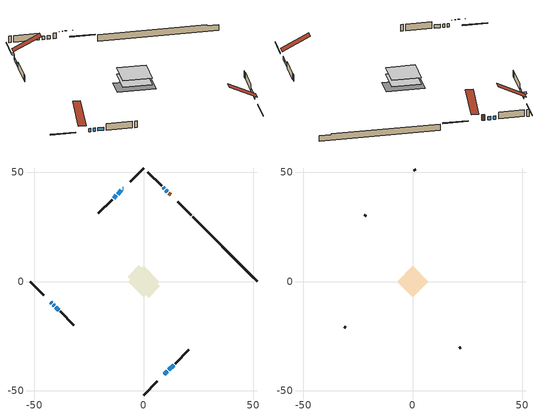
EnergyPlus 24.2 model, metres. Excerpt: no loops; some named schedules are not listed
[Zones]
conditioned space
 floor adiabatic (AdiabaticFloorConstruction): -7.19,0 0,7.19 7.19,0 0,-7.19 z0.68
 floor foundation (Slab1 construction): -7.38,2.18 -2.18,7.38 7.38,-2.18 2.18,-7.38 z-1.73
 wall outside (RimJoist1 construction): 0,-51.88 6.23,-45.65 / -51.88,0 -45.65,-6.23 / 0,51.88 -6.23,45.65 / 21.7,30.18 15.47,36.41 z0.68:0.98
 wall outside (AdiabaticWallConstruction 1): 12.26,39.63 11.46,40.43 z0.68:2.71
 wall outside (AdiabaticWallConstruction): -9.44,42.44 -9.57,42.31 z0.68:2.28; 10.8,41.08 10.08,41.8 / -42.44,-9.44 -42.02,-9.87 / -41.36,-10.52 -40.87,-11.01 / -10.23,41.66 -11.91,39.97 / -12.57,39.32 -13.82,38.06 / -40.22,-11.67 -38.83,-13.06 / 9.44,-42.44 10.84,-41.05 / 11.49,-40.39 13.7,-38.18 / 9.43,42.46 8.8,43.08 z0.68:1.9
 wall outside (Wall1 construction): 14.36,-37.53 20.62,-31.27 / -38.17,-13.71 -31.91,-19.97 / -14.48,37.4 -20.74,31.14 / 8.15,43.74 1.88,50 z0.68:3.12
 wall foundation (FoundationWall1 construction): 22.36,29.53,-1.73 22.36,29.53,0.68 48.93,2.95,0.68 48.93,2.95,0.31 51.88,0,0.31 51.88,0,-1.73
 window (WindowConstruction 7): -9.44,42.44 -9.57,42.32 z0.68:2.28
 window (WindowConstruction 6): 10.8,41.08 10.09,41.8 z0.68:1.9
 window (WindowConstruction 8): -42.44,-9.44 -42.02,-9.87 z0.68:1.9
 window (WindowConstruction 9): -41.36,-10.52 -40.88,-11.01 z0.68:1.9
 window (WindowConstruction): -10.23,41.66 -11.91,39.97 z0.68:1.9
 window (WindowConstruction 1): -12.57,39.32 -13.82,38.06 z0.68:1.9
 window (WindowConstruction 2): -40.22,-11.67 -38.83,-13.06 z0.68:1.9
 window (WindowConstruction 3): 9.44,-42.44 10.83,-41.05 z0.68:1.9
 window (WindowConstruction 4): 11.49,-40.39 13.7,-38.18 z0.68:1.9
 window (WindowConstruction 5): 9.43,42.46 8.8,43.08 z0.68:1.9
 door (Door): 12.26,39.63 11.46,40.43 z0.68:2.71
 ceiling adiabatic (AdiabaticFloorConstruction): 0,-7.19 7.19,0 0,7.19 -7.19,0 z0.68
attic - vented
 floor to conditioned space (Floor1 construction Reversed): -7.19,0 0,7.19 7.19,0 0,-7.19 z3.12
 wall outside (Wall2 construction): 21.28,-30.61 21.84,-30.04 / -31.25,-20.63 -30.68,-21.2 / -21.4,30.49 -21.97,29.92 / 1.23,50.66 0.66,51.23 z0.68:3.12
 roof outside (Roof1 construction): 8.79,-43.1,3.12 1.99,-36.3,7.93 0.09,-38.2,7.93 6.89,-45,3.12; -43.1,-8.79,3.12 -36.3,-1.99,7.93 -38.2,-0.09,7.93 -45,-6.89,3.12; -8.79,43.1,3.12 -1.99,36.3,7.93 -0.09,38.2,7.93 -6.89,45,3.12; 12.91,38.97,3.12 6.11,32.17,7.93 8.01,30.27,7.93 14.81,37.07,3.12
shading: -10,41.88 -9.01,42.87 -9.66,43.52 -10.64,42.53 z2.89
[Building]
Building 1: Terrain=Suburbs
[Site:Location]
Quebec Intl AP_QC: Latitude {deg}=46.8; Longitude {deg}=-71.38; Time Zone {hr}=-5; Elevation {m}=74; Keep Site Location Information=Yes
[Site:GroundTemperature:Shallow]
0.0108218, -2.24938, -2.43038, -1.3578, 2.94801, 7.23376, 10.9493, 13.303, 13.5029, 11.5886, 7.96783, 3.81355
[Site:WaterMainsTemperature]
Calculation Method=Schedule; Temperature Schedule=mains temperature schedule
[Material] Roughness=Rough; Thermal Absorptance=0.9
Name | Thickness {m} | Conductivity {W/m-K} | Density {kg/m3} | Specific Heat {J/kg-K} | Solar Absorptance | Visible Absorptance
asphalt or fiberglass shingles | 0.00635 | 0.162714 | 1121.4 | 1465.45 | 0.4 | 0.4
ceiling loosefill ins | 0.254 | 0.0480833 | 16.02 | 1046.75 | 0.7 | 0.7
ceiling stud and cavity | 0.1397 | 0.0919318 | 65.682 | 1177.47 | 0.7 | 0.7
concrete 4.0 in. | 0.1016 | 1.803125 | 2242.8 | 837.4 | 0.7 | 0.7
concrete 8.0 in. | 0.2032 | 1.803125 | 2242.8 | 837.4 | 0.7 | 0.7
door material | 0.04445 | 0.053851 | 512.64 | 1214.23 | 0.7 | 0.7
exterior vertical ins | 0.0427865 | 0.029427 | 32.04 | 1214.23 | 0.7 | 0.7
floor covering | 0.0127 | 0.0433444 | 54.468 | 1339.84 | 0.6 | 0.6
floor rigid ins; wall rigid ins 1 | 0.512978 | 0.029427 | 32.04 | 1214.23 | 0.7 | 0.7
floor stud and cavity | 0.1397 | 1.75129 | 37.0049 | 1207.88 | 0.7 | 0.7
furniture material conditioned space 1 | 0.1524 | 0.115458 | 640.8 | 1214.23 | 0.6 | 0.6
gypsum board | 0.0127 | 0.160291 | 801 | 837.4 | 0.6 | 0.6
gypsum board 1 | 0.0127 | 0.160291 | 801 | 837.4 | 0.7 | 0.7
osb sheathing 0.5 in. | 0.0127 | 0.115458 | 512.64 | 1214.23 | 0.7 | 0.7
osb sheathing 0.75 in. | 0.01905 | 0.115458 | 512.64 | 1214.23 | 0.7 | 0.7
osb sheathing 2.0 in. | 0.0508 | 0.115458 | 512.64 | 1214.23 | 0.7 | 0.7
rim joist rigid ins; wall rigid ins | 0.051816 | 0.029427 | 32.04 | 1214.23 | 0.7 | 0.7
rim joist stud and cavity | 0.0508 | 0.0292424 | 125.044 | 1163.47 | 0.6 | 0.6
wall stud and cavity | 0.1397 | 0.0937807 | 139.0536 | 1170.24 | 0.7 | 0.7
wall stud and cavity 1 | 0.0889 | 6.1454 | 50.32683 | 1063.81 | 0.6 | 0.6
wall stud and cavity 2 | 0.0889 | 0.380278 | 52.3479 | 1209.89 | 0.7 | 0.7
wall stud and cavity 3 | 0.0889 | 0.391764 | 83.0341 | 1211.67 | 0.7 | 0.7
wood siding | 0.0254 | 0.102417 | 544.68 | 1172.36 | 0.4 | 0.4
wood siding 1 | 0.00254 | 0.102417 | 544.68 | 1172.36 | 0.4 | 0.4
wood siding 2; wood siding 3; wood siding 4 | 0.0254 | 0.102417 | 544.68 | 1172.36 | 0.7 | 0.7
[WindowMaterial:SimpleGlazingSystem]
Name | U-Factor {W/m2-K} | Solar Heat Gain Coefficient
WindowMaterial | 2.12698 | 0.54
WindowMaterial 1 | 2.16559 | 0.53
WindowMaterial 2 | 2.30186 | 0.48
WindowMaterial 3 | 2.27006 | 0.5
WindowMaterial 4 | 2.28369 | 0.49
WindowMaterial 5 | 2.26155 | 0.5
WindowMaterial 6 | 2.76064 | 0.35
WindowMaterial 7 | 3.02013 | 0.49
WindowMaterial 8 | 3.01161 | 0.51
[Construction]
AdiabaticFloorConstruction: floor stud and cavity, floor rigid ins, osb sheathing 0.75 in., floor covering
AdiabaticWallConstruction: wood siding 3, wall rigid ins 1, wall stud and cavity 2, gypsum board
AdiabaticWallConstruction 1: wood siding 4, wall rigid ins 1, wall stud and cavity 2, gypsum board
Door: door material
Floor1 construction Reversed: gypsum board, ceiling stud and cavity, ceiling loosefill ins
FoundationWall1 construction: concrete 8.0 in., gypsum board 1
furniture construction conditioned space 1: furniture material conditioned space 1
PartitionWallConstruction: gypsum board, wall stud and cavity 3, gypsum board
RimJoist1 construction: wood siding 2, rim joist rigid ins, osb sheathing 2.0 in., rim joist stud and cavity
Roof1 construction: asphalt or fiberglass shingles
Slab1 construction: concrete 4.0 in.
Wall1 construction: wood siding, wall rigid ins, osb sheathing 0.5 in., wall stud and cavity, gypsum board
Wall2 construction: wood siding 1, wall stud and cavity 1
WindowConstruction: WindowMaterial
WindowConstruction 1: WindowMaterial 1
WindowConstruction 2; WindowConstruction 3: WindowMaterial 2
WindowConstruction 4: WindowMaterial 3
WindowConstruction 5: WindowMaterial 4
WindowConstruction 6: WindowMaterial 5
WindowConstruction 7: WindowMaterial 6
WindowConstruction 8: WindowMaterial 7
WindowConstruction 9: WindowMaterial 8
[Zone] Multiplier=1; Part of Total Floor Area=Yes
Name | Volume {m3}
attic - vented | 78.3463
conditioned space | 523.7
[Space]
Name | Zone | Volume {m3}
attic - vented 1 | attic - vented | 78.3463
conditioned space 1 | conditioned space | 523.7
[ZoneInfiltration:EffectiveLeakageArea]
infil attic - vented 1: Zone or Space=attic - vented 1; Schedule=Always On Discrete; Effective Air Leakage Area {cm2}=3817.11; Stack Coefficient=0.000503899; Wind Coefficient=1.51667e-05
[ZoneMixing]
whole house fan mix: Zone or Space=attic - vented; Schedule=Always On Continuous; Design Flow Rate Calculation Method=Flow/Zone; Design Flow Rate {m3/s}=0; Source Zone or Space=conditioned space
[SurfaceProperty:ExposedFoundationPerimeter]
Slab1: Exposed Perimeter Calculation Method=TotalExposedPerimeter; Total Exposed Perimeter {m}=41.758
[InternalMass] Zone or ZoneList=conditioned space; Space or SpaceList=conditioned space 1
Name | Construction | Surface Area {m2}
furniture mass conditioned space 1 | furniture construction conditioned space 1 | 81.1601
partition wall mass | PartitionWallConstruction | 202.9
[Lights]
interior lighting: Zone or ZoneList or Space or SpaceList=conditioned space 1; Schedule=interior lighting schedule; Design Level Calculation Method=LightingLevel; Lighting Level {W}=343.2; Return Air Fraction=0; Fraction Radiant=0.6; Fraction Visible=0.2; Fraction Replaceable=1
[People]
occupants: Zone or ZoneList or Space or SpaceList=conditioned space 1; Number of People Schedule=occupants schedule; Number of People Calculation Method=People; Number of People=3; Fraction Radiant=0.314171; Sensible Heat Fraction=0.56303; Activity Level Schedule=occupants activity schedule; Carbon Dioxide Generation Rate {m3/s-W}=0; Enable ASHRAE 55 Comfort Warnings=No; Mean Radiant Temperature Calculation Type=EnclosureAveraged
[ElectricEquipment] Zone or ZoneList or Space or SpaceList=conditioned space 1; Design Level Calculation Method=EquipmentLevel
Name | Schedule | Design Level {W} | Fraction Latent | Fraction Radiant | Fraction Lost
clothes dryer | clothes dryer schedule | 140.772 | 0.015 | 0.081 | 0.85
clothes washer | clothes washer schedule | 32.1985 | 0.03 | 0.162 | 0.7
cooking range | cooking range schedule | 215.147 | 0.08 | 0.432 | 0.2
dishwasher | dishwasher schedule | 66.8632 | 0.3 | 0.18 | 0.4
fridge | fridge schedule | 72.9452 | 0 | 0.6 | 0
mech vent house fan | mech vent house fan schedule | 20.8667 | 0 | 0 | 0.522764
mech vent house fan cfis | mech vent house fan cfis schedule | 0 | 0 | 0 | 0
mech vent range fan 0 | mech vent range fan 0 schedule | 57 | 0 | 0 | 1
misc plug loads | misc plug loads schedule | 494.7 | 0.045 | 0.513 | 0.1
whole house fan | Always On Discrete | 0 | 0 | 0 | 1
[OtherEquipment] Zone or ZoneList or Space or SpaceList=conditioned space 1; Design Level Calculation Method=EquipmentLevel
Name | Fuel Type | Schedule | Design Level {W} | Fraction Latent | Fraction Radiant | Fraction Lost
clothes dryer 1 | Electricity | clothes dryer schedule | 0 | 0.015 | 0.081 | 0.85
cooking range 1 | Electricity | cooking range schedule | 0 | 0.08 | 0.432 | 0.2
general water use latent | None | general water use schedule | 62.594 | 1 | 0 | 0
general water use sensible | None | general water use schedule | -61.6891 | 0 | 0.6 | 0
mech vent house fan latent load | None | Always On Discrete | 0 | 1 | 0 | 0
mech vent house fan sensible load | None | Always On Discrete | 0 | 0 | 0 | 0
water heater energy adjustment1 | Electricity | Always On Discrete | 0.01 | 0 | 0 | 1
[ZoneInfiltration:DesignFlowRate] Zone or ZoneList or Space or SpaceList=conditioned space 1; Schedule=Always On Discrete; Design Flow Rate Calculation Method=Flow/Zone; Design Flow Rate {m3/s}=0
infil flow; natural vent flow; whole house fan flow
[ZoneControl:Thermostat]
conditioned space Thermostat: Zone or ZoneList=conditioned space; Control Type Schedule=conditioned space Thermostat Schedule; Control 1=conditioned space temperature setpoint; Temperature Difference Between Cutout And Setpoint {deltaC}=0
[ZoneHVAC:Baseboard:Convective:Electric]
electric baseboard: Availability Schedule=Always On Discrete; Heating Design Capacity {W}=6795.73; Efficiency=1
[Zone equipment]
conditioned space: electric baseboard
[Foundation:Kiva]
Foundation Kiva 1: Initial Indoor Air Temperature {C}=18; Wall Height Above Grade {m}=0.679978; Wall Depth Below Slab {m}=0.2032; Custom Block Material Name 1=exterior vertical ins; Custom Block Depth 1 {m}=2.40999; Custom Block X Position 1 {m}=0.2159; Custom Block Z Position 1 {m}=0
[Foundation:Kiva:Settings]
Soil Conductivity {W/m-K}=0.849921; Soil Density {kg/m3}=1842.3; Soil Specific Heat {J/kg-K}=418.7; Ground Solar Absorptivity=0.9; Ground Thermal Absorptivity=0.9; Ground Surface Roughness {m}=0.03; Far-Field Width {m}=40; Deep-Ground Boundary Condition=ZeroFlux; Deep-Ground Depth {m}=40; Minimum Cell Dimension {m}=0.2; Maximum Cell Growth Coefficient=3; Simulation Timestep=Timestep
[Exterior:Lights]
exterior lighting: Schedule=exterior lighting schedule; Design Level {W}=75.6
[EnergyManagementSystem:GlobalVariable]
infil_program_Qfan
infil_program_Qinf
natural_vent_program_Qnv
natural_vent_program_Qwhf
[EnergyManagementSystem:Sensor]
Name | Output:Variable or Output:Meter Index Key | Output:Variable or Output:Meter
airflow_gain | infil flow | Infiltration Sensible Heat Gain Energy
airflow_gain_1 | natural vent flow | Infiltration Sensible Heat Gain Energy
airflow_gain_2 | whole house fan flow | Infiltration Sensible Heat Gain Energy
airflow_loss | infil flow | Infiltration Sensible Heat Loss Energy
airflow_loss_1 | natural vent flow | Infiltration Sensible Heat Loss Energy
airflow_loss_2 | whole house fan flow | Infiltration Sensible Heat Loss Energy
clg_load_cond |  | Cooling:EnergyTransfer:Zone:CONDITIONED SPACE
clg_sp_s; clg_sp_s_1 | cooling setpoint | Schedule Value
clothes_dryer_exhaust_0_sch_s | clothes dryer exhaust 0 schedule | Schedule Value
conditioned_space_clg_unmet_s | conditioned space | Zone Cooling Setpoint Not Met Time
conditioned_space_htg_unmet_s | conditioned space | Zone Heating Setpoint Not Met Time
cool_season | cooling season schedule | Schedule Value
fridge_tin_s | conditioned space | Zone Mean Air Temperature
htg_load_cond |  | Heating:EnergyTransfer:Zone:CONDITIONED SPACE
htg_sp_s; htg_sp_s_1 | heating setpoint | Schedule Value
ig_ee_conv | clothes dryer | Electric Equipment Convective Heating Energy
ig_ee_conv_2 | cooking range | Electric Equipment Convective Heating Energy
ig_ee_conv_4 | fridge | Electric Equipment Convective Heating Energy
ig_ee_conv_5 | misc plug loads | Electric Equipment Convective Heating Energy
ig_ee_conv_6 | whole house fan | Electric Equipment Convective Heating Energy
ig_ee_rad | clothes dryer | Electric Equipment Radiant Heating Energy
ig_ee_rad_2 | cooking range | Electric Equipment Radiant Heating Energy
ig_ee_rad_4 | fridge | Electric Equipment Radiant Heating Energy
ig_ee_rad_5 | misc plug loads | Electric Equipment Radiant Heating Energy
ig_ee_rad_6 | whole house fan | Electric Equipment Radiant Heating Energy
ig_lgt_conv | interior lighting | Lights Convective Heating Energy
ig_lgt_rad | interior lighting | Lights Radiant Heating Energy
ig_lgt_vis | interior lighting | Lights Visible Radiation Heating Energy
ig_oe_conv | clothes dryer 1 | Other Equipment Convective Heating Energy
ig_oe_conv_1 | cooking range 1 | Other Equipment Convective Heating Energy
ig_oe_conv_2 | general water use latent | Other Equipment Convective Heating Energy
ig_oe_conv_3 | general water use sensible | Other Equipment Convective Heating Energy
ig_oe_conv_4 | water heater energy adjustment1 | Other Equipment Convective Heating Energy
ig_oe_rad | clothes dryer 1 | Other Equipment Radiant Heating Energy
ig_oe_rad_1 | cooking range 1 | Other Equipment Radiant Heating Energy
ig_oe_rad_2 | general water use latent | Other Equipment Radiant Heating Energy
ig_oe_rad_3 | general water use sensible | Other Equipment Radiant Heating Energy
ig_oe_rad_4 | water heater energy adjustment1 | Other Equipment Radiant Heating Energy
ig_ppl_conv | occupants | People Convective Heating Energy
ig_ppl_rad | occupants | People Radiant Heating Energy
im_conv | furniture mass conditioned space 1 | Surface Inside Face Convection Heat Gain Energy
im_conv_1 | partition wall mass | Surface Inside Face Convection Heat Gain Energy
im_ig | furniture mass conditioned space 1 | Surface Inside Face Internal Gains Radiation Heat Gain Energy
im_ig_1 | partition wall mass | Surface Inside Face Internal Gains Radiation Heat Gain Energy
im_lgt | furniture mass conditioned space 1 | Surface Inside Face Lights Radiation Heat Gain Energy
im_lgt_1 | partition wall mass | Surface Inside Face Lights Radiation Heat Gain Energy
im_sol | furniture mass conditioned space 1 | Surface Inside Face Solar Radiation Heat Gain Energy
im_sol_1 | partition wall mass | Surface Inside Face Solar Radiation Heat Gain Energy
im_surf | furniture mass conditioned space 1 | Surface Inside Face Net Surface Thermal Radiation Heat Gain Energy
im_surf_1 | partition wall mass | Surface Inside Face Net Surface Thermal Radiation Heat Gain Energy
mech_vent_range_fan_0_sch_s | mech vent range fan 0 schedule | Schedule Value
mv_conv | mech vent house fan | Electric Equipment Convective Heating Energy
mv_conv_1 | mech vent house fan cfis | Electric Equipment Convective Heating Energy
mv_conv_2 | mech vent range fan 0 | Electric Equipment Convective Heating Energy
mv_conv_3 | mech vent house fan latent load | Other Equipment Convective Heating Energy
mv_conv_4 | mech vent house fan sensible load | Other Equipment Convective Heating Energy
mv_rad | mech vent house fan | Electric Equipment Radiant Heating Energy
mv_rad_1 | mech vent house fan cfis | Electric Equipment Radiant Heating Energy
mv_rad_2 | mech vent range fan 0 | Electric Equipment Radiant Heating Energy
mv_rad_3 | mech vent house fan latent load | Other Equipment Radiant Heating Energy
mv_rad_4 | mech vent house fan sensible load | Other Equipment Radiant Heating Energy
natural_vent_s | natural vent schedule | Schedule Value
out_pb_s |  | Site Outdoor Air Barometric Pressure
out_wt_s |  | Site Outdoor Air Humidity Ratio
site_vw_s |  | Site Wind Speed
ss_back_out | Window1 | Surface Window Shortwave from Zone Back Out Window Heat Transfer Rate
ss_back_out_1 | Window10 | Surface Window Shortwave from Zone Back Out Window Heat Transfer Rate
ss_back_out_2 | Window11 | Surface Window Shortwave from Zone Back Out Window Heat Transfer Rate
ss_back_out_3 | Window12 | Surface Window Shortwave from Zone Back Out Window Heat Transfer Rate
ss_back_out_4 | Window2 | Surface Window Shortwave from Zone Back Out Window Heat Transfer Rate
ss_back_out_5 | Window3 | Surface Window Shortwave from Zone Back Out Window Heat Transfer Rate
ss_back_out_6 | Window4 | Surface Window Shortwave from Zone Back Out Window Heat Transfer Rate
ss_back_out_7 | Window6 | Surface Window Shortwave from Zone Back Out Window Heat Transfer Rate
ss_back_out_8 | Window8 | Surface Window Shortwave from Zone Back Out Window Heat Transfer Rate
ss_back_out_9 | Window9 | Surface Window Shortwave from Zone Back Out Window Heat Transfer Rate
ss_conv | Door1 | Surface Inside Face Convection Heat Gain Energy
ss_conv_1 | Window1 | Surface Inside Face Convection Heat Gain Energy
ss_conv_10 | Window9 | Surface Inside Face Convection Heat Gain Energy
ss_conv_2 | Window10 | Surface Inside Face Convection Heat Gain Energy
ss_conv_3 | Window11 | Surface Inside Face Convection Heat Gain Energy
ss_conv_4 | Window12 | Surface Inside Face Convection Heat Gain Energy
ss_conv_5 | Window2 | Surface Inside Face Convection Heat Gain Energy
ss_conv_6 | Window3 | Surface Inside Face Convection Heat Gain Energy
ss_conv_7 | Window4 | Surface Inside Face Convection Heat Gain Energy
ss_conv_8 | Window6 | Surface Inside Face Convection Heat Gain Energy
ss_conv_9 | Window8 | Surface Inside Face Convection Heat Gain Energy
ss_ig | Door1 | Surface Inside Face Internal Gains Radiation Heat Gain Energy
ss_ig_1 | Window1 | Surface Inside Face Internal Gains Radiation Heat Gain Energy
ss_ig_10 | Window9 | Surface Inside Face Internal Gains Radiation Heat Gain Energy
ss_ig_2 | Window10 | Surface Inside Face Internal Gains Radiation Heat Gain Energy
ss_ig_3 | Window11 | Surface Inside Face Internal Gains Radiation Heat Gain Energy
ss_ig_4 | Window12 | Surface Inside Face Internal Gains Radiation Heat Gain Energy
ss_ig_5 | Window2 | Surface Inside Face Internal Gains Radiation Heat Gain Energy
ss_ig_6 | Window3 | Surface Inside Face Internal Gains Radiation Heat Gain Energy
ss_ig_7 | Window4 | Surface Inside Face Internal Gains Radiation Heat Gain Energy
ss_ig_8 | Window6 | Surface Inside Face Internal Gains Radiation Heat Gain Energy
ss_ig_9 | Window8 | Surface Inside Face Internal Gains Radiation Heat Gain Energy
ss_lgt | Door1 | Surface Inside Face Lights Radiation Heat Gain Energy
ss_sol | Door1 | Surface Inside Face Solar Radiation Heat Gain Energy
ss_surf | Door1 | Surface Inside Face Net Surface Thermal Radiation Heat Gain Energy
ss_surf_1 | Window1 | Surface Inside Face Net Surface Thermal Radiation Heat Gain Energy
ss_surf_10 | Window9 | Surface Inside Face Net Surface Thermal Radiation Heat Gain Energy
ss_surf_2 | Window10 | Surface Inside Face Net Surface Thermal Radiation Heat Gain Energy
ss_surf_3 | Window11 | Surface Inside Face Net Surface Thermal Radiation Heat Gain Energy
ss_surf_4 | Window12 | Surface Inside Face Net Surface Thermal Radiation Heat Gain Energy
ss_surf_5 | Window2 | Surface Inside Face Net Surface Thermal Radiation Heat Gain Energy
ss_surf_6 | Window3 | Surface Inside Face Net Surface Thermal Radiation Heat Gain Energy
ss_surf_7 | Window4 | Surface Inside Face Net Surface Thermal Radiation Heat Gain Energy
ss_surf_8 | Window6 | Surface Inside Face Net Surface Thermal Radiation Heat Gain Energy
ss_surf_9 | Window8 | Surface Inside Face Net Surface Thermal Radiation Heat Gain Energy
ss_trans_in | Window1 | Surface Window Transmitted Solar Radiation Rate
ss_trans_in_1 | Window10 | Surface Window Transmitted Solar Radiation Rate
ss_trans_in_2 | Window11 | Surface Window Transmitted Solar Radiation Rate
ss_trans_in_3 | Window12 | Surface Window Transmitted Solar Radiation Rate
ss_trans_in_4 | Window2 | Surface Window Transmitted Solar Radiation Rate
ss_trans_in_5 | Window3 | Surface Window Transmitted Solar Radiation Rate
ss_trans_in_6 | Window4 | Surface Window Transmitted Solar Radiation Rate
ss_trans_in_7 | Window6 | Surface Window Transmitted Solar Radiation Rate
ss_trans_in_8 | Window8 | Surface Window Transmitted Solar Radiation Rate
ss_trans_in_9 | Window9 | Surface Window Transmitted Solar Radiation Rate
ss_trans_out | Window1 | Surface Inside Face Initial Transmitted Diffuse Transmitted Out Window Solar Radiation Rate
ss_trans_out_1 | Window10 | Surface Inside Face Initial Transmitted Diffuse Transmitted Out Window Solar Radiation Rate
ss_trans_out_2 | Window11 | Surface Inside Face Initial Transmitted Diffuse Transmitted Out Window Solar Radiation Rate
ss_trans_out_3 | Window12 | Surface Inside Face Initial Transmitted Diffuse Transmitted Out Window Solar Radiation Rate
ss_trans_out_4 | Window2 | Surface Inside Face Initial Transmitted Diffuse Transmitted Out Window Solar Radiation Rate
ss_trans_out_5 | Window3 | Surface Inside Face Initial Transmitted Diffuse Transmitted Out Window Solar Radiation Rate
ss_trans_out_6 | Window4 | Surface Inside Face Initial Transmitted Diffuse Transmitted Out Window Solar Radiation Rate
ss_trans_out_7 | Window6 | Surface Inside Face Initial Transmitted Diffuse Transmitted Out Window Solar Radiation Rate
ss_trans_out_8 | Window8 | Surface Inside Face Initial Transmitted Diffuse Transmitted Out Window Solar Radiation Rate
ss_trans_out_9 | Window9 | Surface Inside Face Initial Transmitted Diffuse Transmitted Out Window Solar Radiation Rate
s_conv | Floor1 | Surface Inside Face Convection Heat Gain Energy
s_conv_1 | FoundationWall1 | Surface Inside Face Convection Heat Gain Energy
s_conv_10 | Wall1:225 | Surface Inside Face Convection Heat Gain Energy
s_conv_11 | Wall1:315 | Surface Inside Face Convection Heat Gain Energy
s_conv_12 | Wall1:45 | Surface Inside Face Convection Heat Gain Energy
s_conv_2 | inferred conditioned ceiling | Surface Inside Face Convection Heat Gain Energy
s_conv_3 | inferred conditioned floor | Surface Inside Face Convection Heat Gain Energy
s_conv_4 | RimJoist1:135 | Surface Inside Face Convection Heat Gain Energy
s_conv_5 | RimJoist1:225 | Surface Inside Face Convection Heat Gain Energy
s_conv_6 | RimJoist1:315 | Surface Inside Face Convection Heat Gain Energy
s_conv_7 | RimJoist1:45 | Surface Inside Face Convection Heat Gain Energy
s_conv_8 | Slab1 | Surface Inside Face Convection Heat Gain Energy
s_conv_9 | Wall1:135 | Surface Inside Face Convection Heat Gain Energy
s_ig | Floor1 | Surface Inside Face Internal Gains Radiation Heat Gain Energy
s_ig_1 | FoundationWall1 | Surface Inside Face Internal Gains Radiation Heat Gain Energy
s_ig_10 | Wall1:225 | Surface Inside Face Internal Gains Radiation Heat Gain Energy
s_ig_11 | Wall1:315 | Surface Inside Face Internal Gains Radiation Heat Gain Energy
s_ig_12 | Wall1:45 | Surface Inside Face Internal Gains Radiation Heat Gain Energy
s_ig_2 | inferred conditioned ceiling | Surface Inside Face Internal Gains Radiation Heat Gain Energy
s_ig_3 | inferred conditioned floor | Surface Inside Face Internal Gains Radiation Heat Gain Energy
s_ig_4 | RimJoist1:135 | Surface Inside Face Internal Gains Radiation Heat Gain Energy
s_ig_5 | RimJoist1:225 | Surface Inside Face Internal Gains Radiation Heat Gain Energy
s_ig_6 | RimJoist1:315 | Surface Inside Face Internal Gains Radiation Heat Gain Energy
s_ig_7 | RimJoist1:45 | Surface Inside Face Internal Gains Radiation Heat Gain Energy
s_ig_8 | Slab1 | Surface Inside Face Internal Gains Radiation Heat Gain Energy
s_ig_9 | Wall1:135 | Surface Inside Face Internal Gains Radiation Heat Gain Energy
s_lgt | Floor1 | Surface Inside Face Lights Radiation Heat Gain Energy
s_lgt_1 | FoundationWall1 | Surface Inside Face Lights Radiation Heat Gain Energy
s_lgt_10 | Wall1:225 | Surface Inside Face Lights Radiation Heat Gain Energy
s_lgt_11 | Wall1:315 | Surface Inside Face Lights Radiation Heat Gain Energy
s_lgt_12 | Wall1:45 | Surface Inside Face Lights Radiation Heat Gain Energy
s_lgt_2 | inferred conditioned ceiling | Surface Inside Face Lights Radiation Heat Gain Energy
s_lgt_3 | inferred conditioned floor | Surface Inside Face Lights Radiation Heat Gain Energy
s_lgt_4 | RimJoist1:135 | Surface Inside Face Lights Radiation Heat Gain Energy
s_lgt_5 | RimJoist1:225 | Surface Inside Face Lights Radiation Heat Gain Energy
s_lgt_6 | RimJoist1:315 | Surface Inside Face Lights Radiation Heat Gain Energy
s_lgt_7 | RimJoist1:45 | Surface Inside Face Lights Radiation Heat Gain Energy
s_lgt_8 | Slab1 | Surface Inside Face Lights Radiation Heat Gain Energy
s_lgt_9 | Wall1:135 | Surface Inside Face Lights Radiation Heat Gain Energy
s_sol | Floor1 | Surface Inside Face Solar Radiation Heat Gain Energy
s_sol_1 | FoundationWall1 | Surface Inside Face Solar Radiation Heat Gain Energy
s_sol_10 | Wall1:225 | Surface Inside Face Solar Radiation Heat Gain Energy
s_sol_11 | Wall1:315 | Surface Inside Face Solar Radiation Heat Gain Energy
s_sol_12 | Wall1:45 | Surface Inside Face Solar Radiation Heat Gain Energy
s_sol_2 | inferred conditioned ceiling | Surface Inside Face Solar Radiation Heat Gain Energy
s_sol_3 | inferred conditioned floor | Surface Inside Face Solar Radiation Heat Gain Energy
s_sol_4 | RimJoist1:135 | Surface Inside Face Solar Radiation Heat Gain Energy
s_sol_5 | RimJoist1:225 | Surface Inside Face Solar Radiation Heat Gain Energy
s_sol_6 | RimJoist1:315 | Surface Inside Face Solar Radiation Heat Gain Energy
